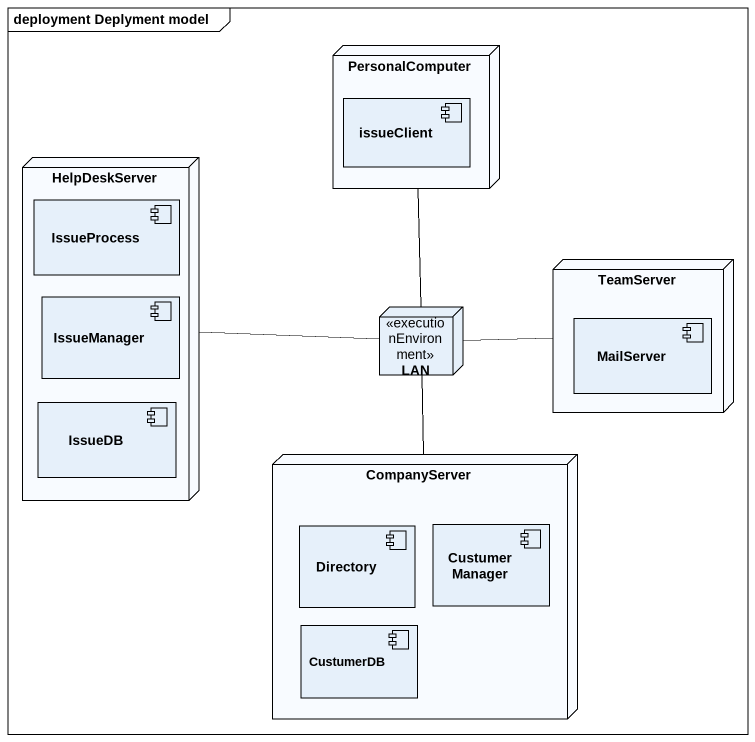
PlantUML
@startuml
mainframe deployment Deplyment model
node PersonalComputer {
  component issueClient
}
node HelpDeskServer {
  component IssueProcess
  component IssueManager
  component IssueDB
}
node TeamServer {
  component MailServer
}
node LAN <<executionEnvironment>>
node CompanyServer {
  component Directory
  component CustumerManager
  component CustumerDB
}
PersonalComputer -- LAN
LAN -left- HelpDeskServer
LAN -right- TeamServer
LAN -- CompanyServer
@enduml
